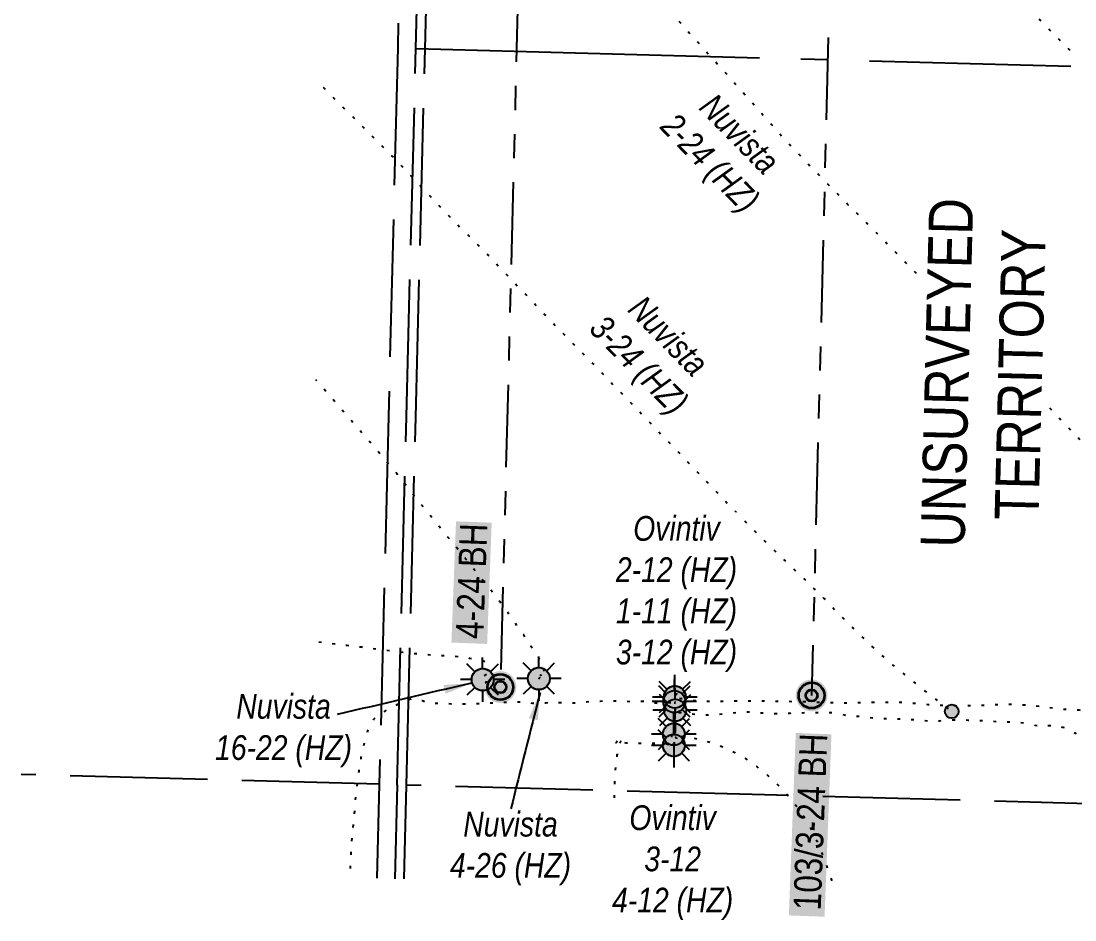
# Model space of a CAD drawing. Extents: x 382851 to 390193, y 6055218 to 6059732.
# Drawn here: x 384053.1 to 384436.6, y 6058106.9 to 6058434 of the extents above; entities that cross this region are included whole.
import ezdxf

# ---------------------------------------------------------------- set-up
doc = ezdxf.new("R2010")
doc.units = 0
doc.header["$LTSCALE"] = 5
for name, pattern in [('foc-DOT', [1, 0.2, -0.8]), ('foc-DRILLPATH', [14.75, 6, -1.75, 1.75, -1.75, 1.75, -1.75]), ('foc-QUARTERLINE', [33, 25, -3, 2, -3]), ('foc-UNSURVEYED', [12.5, 10, -2.5])]:
    doc.linetypes.add(name, pattern=pattern)
for name, color, linetype in [('AS-DRILL', 8, 'foc-DOT'), ('AS-DRILL-T', 8, 'Continuous'), ('C-WS-S', 8, 'Continuous'), ('F-WS-S', 8, 'Continuous'), ('L-MON', 1, 'Continuous'), ('L-QSEC', 8, 'foc-QUARTERLINE'), ('L-UNS-T', 3, 'Continuous'), ('L-USEC', 7, 'foc-UNSURVEYED'), ('P-PDRILLPATH', 12, 'foc-DRILLPATH')]:
    doc.layers.add(name, color=color, linetype=linetype)
doc.styles.add('80CG', font='ARIALN.TTF', dxfattribs={"height": 10})
doc.styles.add('80L', font='ARIALN.TTF', dxfattribs={"height": 10})
doc.dimstyles.new('Compass 5 000', dxfattribs={"dimscale": 5, "dimtxt": 9, "dimasz": 2, "dimexe": 0.2, "dimexo": 0.0625, "dimgap": 0.5, "dimtad": 0, "dimtih": 1, "dimtoh": 1, "dimzin": 0, "dimdsep": 46, "dimtxsty": '80CG', "dimcen": 0.1, "dimse1": 1, "dimse2": 1, "dimclrd": 256, "dimclrt": 256, "dimaunit": 1, "dimadec": 4, "dimazin": 0, "dimtfac": 0.06, "dimtofl": 0, "dimtmove": 0, "dimatfit": 1, "dimfxl": 0.2, "dimtolj": 1, "dimtzin": 0, "dimlwd": -1, "dimarcsym": 0})

# ---------------------------------------------------------------- blocks, each defined once
blk = doc.blocks.new('plbh')
at = {"layer": 'L-MON'}
h = blk.add_hatch(color=255, dxfattribs=at)
h.dxf.hatch_style = 1
edge = h.paths.add_edge_path()
edge.add_arc((0, 0), 1.16, 0, 360)
h = blk.add_hatch(color=256, dxfattribs=at)
h.dxf.hatch_style = 1
h.paths.add_polyline_path([(-0.96, 0, 1), (0.96, 0, 1)])
h.paths.add_polyline_path([(0.91, 0, -1), (-0.91, 0, -1)], flags=16)
h.paths.add_polyline_path([(0.45, 0, -1), (-0.45, 0, -1)], flags=0)
h = blk.add_hatch(color=256, dxfattribs=at)
h.dxf.hatch_style = 1
h.paths.add_polyline_path([(-0.45, 0, 1), (0.45, 0, 1)])
h.paths.add_polyline_path([(0.4, 0, -1), (-0.4, 0, -1)], flags=16)
at = {"layer": 'L-MON', "color": 240}
for radius in [0.96, 0.91, 0.45, 0.4]:
    blk.add_circle((0, 0), radius, dxfattribs=at)
blk = doc.blocks.new('GAS')
h = blk.add_hatch(color=255)
h.dxf.hatch_style = 1
edge = h.paths.add_edge_path()
edge.add_arc((0, 0), 0.9, 0, 360)
for p, q in [((0, 0.808), (0, 1.616)), ((-0.571, 0.571), (-1.142, 1.142)), ((0.571, 0.571), (1.142, 1.142)), ((-0.808, 0), (-1.616, 0)), ((1.616, 0), (0.808, 0)), ((-0.571, -0.571), (-1.142, -1.142)), ((1.142, -1.142), (0.571, -0.571)), ((0, -0.808), (0, -1.616))]:
    blk.add_line(p, q)
blk.add_circle((0, 0), 0.8)
blk = doc.blocks.new('BH-Existing')
at = {"layer": 'AS-DRILL-T'}
h = blk.add_hatch(color=256, dxfattribs=at)
h.dxf.hatch_style = 1
edge = h.paths.add_edge_path()
edge.add_arc((0, 0), 0.5, 0, 360)
blk.add_circle((0, 0), 0.5, dxfattribs=at)

msp = doc.modelspace()

# ---------------------------------------------------------------- linework, layer by layer
at = {"layer": 'AS-DRILL', "flags": 128}
for points in [[(384160.287, 6058763.843), (384160.404, 6058763.853), (384160.478, 6058763.905), (384160.558, 6058763.913), (384160.703, 6058763.829), (384160.714, 6058763.735), (384160.757, 6058763.584), (384160.96, 6058763.449), (384161.297, 6058763.177), (384161.655, 6058762.828), (384162.063, 6058762.361), (384162.514, 6058761.886), (384162.977, 6058761.597), (384163.344, 6058761.471), (384163.555, 6058761.372), (384163.655, 6058761.247), (384163.656, 6058761.033), (384163.556, 6058760.742), (384163.39, 6058760.403), (384163.202, 6058759.951), (384162.925, 6058759.414), (384162.731, 6058759.129), (384162.514, 6058758.848), (384162.236, 6058758.522), (384161.96, 6058758.319), (384161.728, 6058758.244), (384161.499, 6058758.16), (384161.27, 6058758.069), (384160.976, 6058758.037), (384160.59, 6058758.057), (384160.23, 6058758.076), (384159.921, 6058758.104), (384159.608, 6058758.122), (384159.275, 6058758.127), (384159.031, 6058758.113), (384158.943, 6058758.072), (384158.895, 6058758.026), (384158.844, 6058757.998), (384158.824, 6058757.961), (384158.826, 6058757.928), (384158.842, 6058757.898), (384158.875, 6058757.89), (384158.839, 6058757.904), (384158.729, 6058757.907), (384158.629, 6058757.92), (384158.54, 6058757.945), (384158.48, 6058757.973), (384158.458, 6058758.011), (384158.442, 6058758.044), (384158.419, 6058758.065), (384158.407, 6058758.115), (384158.406, 6058758.182), (384158.424, 6058758.245), (384158.436, 6058758.328), (384158.435, 6058758.418), (384158.454, 6058758.491), (384158.482, 6058758.554), (384158.517, 6058758.619), (384158.559, 6058758.722), (384158.616, 6058758.844), (384158.667, 6058758.902), (384158.688, 6058758.935), (384158.758, 6058758.927), (384158.87, 6058758.874), (384158.967, 6058758.875), (384159.061, 6058758.926), (384159.151, 6058758.927), (384159.24, 6058758.848), (384159.261, 6058758.767), (384159.153, 6058758.71), (384158.999, 6058758.714), (384158.883, 6058758.74), (384158.817, 6058758.755), (384158.831, 6058758.795), (384158.917, 6058758.899), (384159.044, 6058759.043), (384159.242, 6058759.214), (384159.381, 6058759.318), (384159.544, 6058759.42), (384159.751, 6058759.428), (384159.845, 6058759.309), (384159.95, 6058759.267), (384160.058, 6058759.29), (384160.139, 6058759.332), (384160.176, 6058759.338), (384160.168, 6058759.288), (384160.153, 6058759.238), (384160.143, 6058759.222), (384160.146, 6058759.232), (384160.19, 6058759.257), (384160.268, 6058759.305), (384160.403, 6058759.378), (384160.568, 6058759.414), (384160.687, 6058759.378), (384160.749, 6058759.343), (384160.866, 6058759.343), (384160.994, 6058759.397), (384161.12, 6058759.51), (384161.203, 6058759.608), (384161.258, 6058759.687), (384161.296, 6058759.749), (384161.31, 6058759.759), (384161.352, 6058759.718), (384161.371, 6058759.677), (384161.43, 6058759.509), (384161.531, 6058759.15), (384161.675, 6058758.643), (384161.862, 6058758.011), (384162.101, 6058757.281), (384162.36, 6058756.478), (384162.631, 6058755.597), (384162.933, 6058754.613), (384163.291, 6058753.48), (384163.609, 6058752.478), (384164.159, 6058750.747), (384164.396, 6058749.987), (384164.615, 6058749.278), (384165.072, 6058747.823), (384165.529, 6058746.388), (384166.015, 6058744.941), (384166.554, 6058743.441), (384167.168, 6058741.868), (384167.819, 6058740.214), (384168.496, 6058738.486), (384169.194, 6058736.701), (384169.907, 6058734.843), (384170.624, 6058732.891), (384171.348, 6058730.798), (384172.08, 6058728.616), (384172.83, 6058726.369), (384173.591, 6058724.039), (384174.373, 6058721.609), (384175.223, 6058719.129), (384176.173, 6058716.608), (384177.182, 6058714.051), (384178.219, 6058711.418), (384179.273, 6058708.697), (384180.356, 6058705.888), (384181.514, 6058703.031), (384182.789, 6058700.185), (384184.208, 6058697.384), (384185.746, 6058694.658), (384187.391, 6058691.965), (384189.101, 6058689.298), (384190.817, 6058686.62), (384192.533, 6058683.936), (384194.252, 6058681.241), (384195.977, 6058678.533), (384197.712, 6058675.838), (384199.462, 6058673.163), (384201.241, 6058670.494), (384203.044, 6058667.827), (384203.32, 6058667.42), (384204.85, 6058665.164), (384206.677, 6058662.503), (384208.793, 6058659.448), (384212.409, 6058654.659), (384215.531, 6058650.995), (384218.714, 6058647.386), (384221.859, 6058643.742), (384224.993, 6058640.045), (384231.344, 6058632.778), (384237.917, 6058625.715), (384244.694, 6058618.818), (384251.526, 6058611.996), (384258.195, 6058605.027), (384264.713, 6058597.916), (384267.971, 6058594.366), (384271.249, 6058590.838), (384274.527, 6058587.314), (384277.812, 6058583.78), (384281.113, 6058580.251), (384284.395, 6058576.707), (384287.655, 6058573.15), (384290.953, 6058569.618), (384297.731, 6058562.734), (384304.676, 6058556.022), (384308.187, 6058552.705), (384311.694, 6058549.392), (384315.184, 6058546.069), (384318.684, 6058542.763), (384322.291, 6058539.55), (384326.007, 6058536.465), (384329.747, 6058533.406), (384333.629, 6058529.999), (384336.874, 6058526.893), (384340.265, 6058523.459), (384343.502, 6058519.882), (384346.558, 6058516.153), (384349.553, 6058512.37), (384352.671, 6058508.696), (384356.02, 6058505.21), (384359.513, 6058501.877), (384363.099, 6058498.638), (384366.729, 6058495.448), (384370.339, 6058492.242), (384373.887, 6058488.968), (384377.353, 6058485.609), (384380.686, 6058482.127), (384383.854, 6058478.485), (384386.948, 6058474.775), (384393.233, 6058467.413), (384399.683, 6058460.121), (384402.886, 6058456.522), (384406.089, 6058452.919), (384409.35, 6058449.365), (384412.662, 6058445.863), (384415.946, 6058442.402), (384419.214, 6058439.018), (384426.003, 6058432.204), (384432.802, 6058425.379), (384435.07, 6058423.095)], [(384166.945, 6058562.938), (384167.754, 6058562.14), (384171.151, 6058558.702), (384174.487, 6058555.243), (384177.805, 6058551.734), (384181.064, 6058548.226), (384184.379, 6058544.711), (384187.762, 6058541.26), (384191.183, 6058537.845), (384194.594, 6058534.454), (384198.015, 6058531.039), (384201.432, 6058527.607), (384208.237, 6058520.775), (384215.021, 6058513.94), (384221.764, 6058507.029), (384228.517, 6058500.129), (384235.407, 6058493.251), (384242.251, 6058486.498), (384249.07, 6058479.688), (384255.933, 6058472.908), (384262.809, 6058466.147), (384269.506, 6058459.244), (384276.015, 6058452.19), (384282.521, 6058445.048), (384288.972, 6058437.922), (384295.398, 6058430.732), (384301.834, 6058423.593), (384308.288, 6058416.449), (384314.695, 6058409.307), (384321.11, 6058402.101), (384327.456, 6058394.941), (384333.977, 6058387.832), (384340.656, 6058380.877), (384347.379, 6058373.986), (384354.141, 6058367.175), (384361, 6058360.385), (384367.771, 6058353.54), (384374.482, 6058346.664), (384381.249, 6058339.796), (384388.009, 6058332.915), (384394.774, 6058326.1), (384401.449, 6058319.281), (384408.166, 6058312.375), (384414.967, 6058305.556), (384421.758, 6058298.834), (384428.539, 6058291.979), (384435.228, 6058285.04), (384441.866, 6058278.068), (384448.589, 6058271.152), (384455.407, 6058264.342), (384462.171, 6058257.458), (384468.869, 6058250.505), (384475.558, 6058243.562), (384482.219, 6058236.59), (384488.824, 6058229.62), (384495.414, 6058222.756), (384502.11, 6058215.84), (384508.922, 6058209.005), (384515.745, 6058202.262), (384522.538, 6058195.457), (384529.268, 6058188.59), (384531.23, 6058186.539), (384536.961, 6058180.488)], [(384163.063, 6058409.907), (384169.792, 6058403.14), (384176.651, 6058396.34), (384183.523, 6058389.526), (384190.296, 6058382.604), (384196.923, 6058375.633), (384203.565, 6058368.565), (384210.211, 6058361.637), (384213.608, 6058358.202), (384215.045, 6058356.772), (384217.006, 6058354.821), (384220.437, 6058351.406), (384223.795, 6058348.009), (384230.451, 6058341.104), (384237.102, 6058334.116), (384243.75, 6058327.134), (384250.427, 6058320.265), (384257.197, 6058313.387), (384263.914, 6058306.5), (384270.642, 6058299.567), (384277.362, 6058292.643), (384284.043, 6058285.697), (384290.686, 6058278.789), (384297.361, 6058271.817), (384304.055, 6058264.847), (384310.761, 6058257.911), (384317.463, 6058250.991), (384324.249, 6058244.193), (384331.184, 6058237.504), (384338.18, 6058230.85), (384345.033, 6058224.08), (384351.776, 6058217.189), (384358.578, 6058210.351), (384362.06, 6058207.011), (384365.567, 6058203.814), (384367.967, 6058201.702), (384370.395, 6058199.619), (384372.853, 6058197.556), (384375.332, 6058195.512), (384377.834, 6058193.484), (384380.354, 6058191.49), (384385.4, 6058187.61), (384391.776, 6058182.776)], [(384242.487, 6058195.963), (384242, 6058195.829), (384242.103, 6058195.923), (384242.674, 6058196.222), (384243.088, 6058196.378), (384243.408, 6058196.123), (384243.536, 6058195.643), (384243.361, 6058195.311), (384243.18, 6058194.882), (384243.098, 6058194.691), (384242.768, 6058194.559), (384242.393, 6058194.608), (384242.234, 6058194.812), (384242.061, 6058194.94), (384241.829, 6058195.003), (384241.731, 6058195.075), (384241.772, 6058195.108), (384241.756, 6058194.995), (384241.684, 6058194.816), (384241.528, 6058194.704), (384241.48, 6058194.655), (384241.638, 6058194.691), (384241.822, 6058194.833), (384241.963, 6058195.019), (384242.101, 6058195.209), (384242.227, 6058195.426), (384242.337, 6058195.71), (384242.382, 6058195.916), (384242.434, 6058196.118), (384242.627, 6058196.5), (384242.822, 6058196.948), (384242.935, 6058197.449), (384242.996, 6058197.754), (384243.168, 6058197.716), (384243.316, 6058197.643), (384243.304, 6058197.796), (384243.295, 6058197.717), (384243.226, 6058197.478), (384243.25, 6058197.528), (384243.44, 6058197.77), (384243.518, 6058198.104), (384243.483, 6058198.552), (384243.467, 6058199.113), (384243.483, 6058199.359), (384243.472, 6058199.433), (384243.462, 6058199.46), (384243.363, 6058199.612), (384243.179, 6058199.843), (384242.927, 6058200.173), (384242.628, 6058200.611), (384242.242, 6058201.151), (384241.754, 6058201.78), (384241.189, 6058202.498), (384240.593, 6058203.32), (384239.976, 6058204.253), (384239.316, 6058205.306), (384238.598, 6058206.475), (384237.814, 6058207.762), (384236.955, 6058209.131), (384236.015, 6058210.568), (384234.999, 6058212.064), (384233.917, 6058213.579), (384232.782, 6058215.118), (384231.612, 6058216.715), (384230.437, 6058218.382), (384229.23, 6058220.096), (384227.924, 6058221.863), (384226.51, 6058223.7), (384225.021, 6058225.601), (384223.474, 6058227.554), (384221.87, 6058229.552), (384220.215, 6058231.615), (384218.515, 6058233.742), (384216.764, 6058235.937), (384214.957, 6058238.18), (384213.101, 6058240.484), (384211.206, 6058242.83), (384209.263, 6058245.21), (384207.283, 6058247.604), (384205.283, 6058250.022), (384203.281, 6058252.477), (384201.27, 6058254.938), (384199.258, 6058257.41), (384196.401, 6058260.98), (384192.652, 6058265.663), (384191.236, 6058267.43), (384190.024, 6058268.937), (384186.782, 6058272.871), (384184.687, 6058275.314), (384182.595, 6058277.768), (384180.523, 6058280.228), (384178.434, 6058282.668), (384176.312, 6058285.1), (384174.202, 6058287.527), (384172.093, 6058289.954), (384169.984, 6058292.382), (384167.875, 6058294.806), (384165.759, 6058297.24), (384163.653, 6058299.661), (384161.544, 6058302.099), (384160.363, 6058303.493)], [(384222.473, 6058196.21), (384221.521, 6058195.607), (384221.08, 6058195.298), (384220.819, 6058195.022), (384220.746, 6058194.76), (384220.781, 6058194.559), (384220.884, 6058194.416), (384221.069, 6058194.338), (384221.208, 6058194.318), (384221.196, 6058194.369), (384221.076, 6058194.492), (384221.03, 6058194.536), (384221.018, 6058194.58), (384221.056, 6058194.619), (384221.195, 6058194.445), (384221.356, 6058194.224), (384221.51, 6058193.98), (384221.581, 6058193.752), (384221.696, 6058193.559), (384221.844, 6058193.495), (384221.922, 6058193.42), (384222.1, 6058193.319), (384222.284, 6058193.201), (384222.307, 6058193.187), (384222.342, 6058193.416), (384222.429, 6058193.687), (384222.566, 6058193.937), (384222.719, 6058194.197), (384222.842, 6058194.454), (384222.946, 6058194.738), (384223.048, 6058195.079), (384223.092, 6058195.491), (384223.122, 6058195.907), (384223.166, 6058196.186), (384223.171, 6058196.389), (384223.175, 6058196.656), (384223.159, 6058196.96), (384223.238, 6058197.168), (384223.541, 6058197.3), (384223.741, 6058197.425), (384223.684, 6058197.543), (384223.511, 6058197.558), (384223.246, 6058197.618), (384222.949, 6058197.769), (384222.773, 6058197.92), (384222.783, 6058198.186), (384222.874, 6058198.607), (384222.887, 6058199.104), (384222.804, 6058199.653), (384222.876, 6058200.128), (384222.953, 6058200.269), (384223.016, 6058200.381), (384223.023, 6058200.414), (384222.823, 6058200.539), (384222.505, 6058200.637), (384222.085, 6058200.778), (384221.59, 6058200.961), (384221.011, 6058201.145), (384220.308, 6058201.31), (384219.452, 6058201.472), (384218.503, 6058201.649), (384217.451, 6058201.852), (384216.293, 6058202.068), (384215.018, 6058202.274), (384213.615, 6058202.46), (384212.105, 6058202.621), (384210.498, 6058202.745), (384208.794, 6058202.855), (384207.003, 6058202.964), (384205.132, 6058203.085), (384203.188, 6058203.211), (384201.18, 6058203.345), (384199.1, 6058203.501), (384196.944, 6058203.682), (384194.712, 6058203.905), (384192.412, 6058204.17), (384190.026, 6058204.484), (384187.56, 6058204.814), (384185.02, 6058205.115), (384182.424, 6058205.43), (384179.791, 6058205.767), (384177.112, 6058206.085), (384174.412, 6058206.384), (384171.679, 6058206.69), (384168.9, 6058207.027), (384166.071, 6058207.378), (384163.189, 6058207.721), (384160.267, 6058208.066), (384157.95, 6058208.348)], [(384291.192, 6058186.159), (384291.113, 6058186.094), (384290.984, 6058186.007), (384290.838, 6058185.901), (384290.777, 6058185.839), (384290.813, 6058185.838), (384290.877, 6058185.853), (384290.957, 6058185.858), (384291.064, 6058185.859), (384291.171, 6058185.869), (384291.284, 6058185.87), (384291.421, 6058185.853), (384291.567, 6058185.836), (384291.594, 6058185.845), (384291.488, 6058185.888), (384291.359, 6058185.938), (384291.24, 6058185.968), (384291.127, 6058185.994), (384291.042, 6058186.043), (384290.997, 6058186.1), (384290.961, 6058186.155), (384290.936, 6058186.195), (384290.91, 6058186.233), (384290.871, 6058186.284), (384290.839, 6058186.325), (384290.807, 6058186.365), (384290.764, 6058186.403), (384290.708, 6058186.425), (384290.691, 6058186.422), (384290.767, 6058186.386), (384290.893, 6058186.337), (384290.995, 6058186.291), (384291.091, 6058186.251), (384291.18, 6058186.219), (384291.259, 6058186.177), (384291.317, 6058186.129), (384291.35, 6058186.082), (384291.346, 6058186.055), (384291.346, 6058186.052), (384291.255, 6058186.027), (384291.031, 6058185.996), (384290.676, 6058185.965), (384290.212, 6058185.94), (384289.959, 6058185.933), (384289.652, 6058185.931), (384288.985, 6058185.928), (384288.22, 6058185.867), (384287.394, 6058185.768), (384286.515, 6058185.7), (384285.611, 6058185.67), (384284.71, 6058185.666), (384283.738, 6058185.707), (384282.629, 6058185.889), (384281.468, 6058186.148), (384280.339, 6058186.307), (384279.212, 6058186.328), (384278.074, 6058186.304), (384276.931, 6058186.306), (384275.777, 6058186.305), (384274.596, 6058186.292), (384273.343, 6058186.32), (384271.998, 6058186.381), (384270.625, 6058186.415), (384269.286, 6058186.466), (384268.63, 6058186.506), (384267.377, 6058186.558), (384266.154, 6058186.565), (384264.962, 6058186.492), (384263.858, 6058186.37), (384262.813, 6058186.299), (384261.799, 6058186.302), (384260.789, 6058186.304), (384259.744, 6058186.264), (384258.635, 6058186.172), (384257.471, 6058186.018), (384256.226, 6058185.846), (384254.919, 6058185.722), (384253.688, 6058185.713), (384252.563, 6058185.772), (384251.493, 6058185.802), (384250.447, 6058185.815), (384249.381, 6058185.862), (384248.292, 6058185.93), (384247.222, 6058185.943), (384246.164, 6058185.897), (384245.096, 6058185.857), (384244.081, 6058185.806), (384243.118, 6058185.717), (384242.123, 6058185.636), (384241.161, 6058185.596), (384240.265, 6058185.619), (384239.29, 6058185.694), (384238.255, 6058185.773), (384237.23, 6058185.853), (384236.122, 6058185.961), (384234.861, 6058186.073), (384233.496, 6058186.147), (384232.136, 6058186.151), (384230.727, 6058186.1), (384229.355, 6058186.018), (384228.016, 6058185.942), (384226.654, 6058185.883), (384225.402, 6058185.808), (384224.303, 6058185.743), (384223.288, 6058185.695), (384222.264, 6058185.661), (384221.233, 6058185.643), (384220.285, 6058185.594), (384219.327, 6058185.548), (384218.359, 6058185.523), (384217.435, 6058185.503), (384216.558, 6058185.518), (384215.707, 6058185.496), (384214.765, 6058185.424), (384213.61, 6058185.373), (384212.32, 6058185.372), (384210.96, 6058185.396), (384209.581, 6058185.435), (384208.304, 6058185.474), (384207.185, 6058185.519), (384206.223, 6058185.563), (384205.387, 6058185.617), (384204.695, 6058185.671), (384204.082, 6058185.677), (384203.502, 6058185.695), (384202.92, 6058185.746), (384202.34, 6058185.781), (384201.767, 6058185.799), (384201.487, 6058185.809), (384201.029, 6058185.878), (384200.628, 6058185.978), (384200.238, 6058186.094), (384199.894, 6058186.223), (384199.62, 6058186.347), (384199.39, 6058186.479), (384199.109, 6058186.573), (384198.92, 6058186.594), (384198.797, 6058186.604), (384198.707, 6058186.62), (384198.496, 6058186.705), (384198.282, 6058186.827), (384198.008, 6058186.944), (384197.621, 6058187.071), (384197.121, 6058187.187), (384196.525, 6058187.238), (384195.821, 6058187.223), (384195.043, 6058187.153), (384194.169, 6058187.015), (384193.212, 6058186.765), (384192.199, 6058186.374), (384191.135, 6058185.844), (384190.032, 6058185.229), (384188.91, 6058184.63), (384187.776, 6058184.085), (384186.662, 6058183.55), (384185.57, 6058182.961), (384184.483, 6058182.295), (384183.408, 6058181.578), (384182.344, 6058180.775), (384181.35, 6058179.813), (384180.479, 6058178.631), (384179.754, 6058177.232), (384179.154, 6058175.667), (384178.638, 6058173.98), (384178.162, 6058172.188), (384177.697, 6058170.276), (384177.232, 6058168.207), (384176.792, 6058165.99), (384176.391, 6058163.593), (384175.996, 6058161.019), (384175.605, 6058158.325), (384175.23, 6058155.517), (384174.904, 6058152.654), (384174.639, 6058149.69), (384174.39, 6058146.665), (384174.119, 6058143.604), (384173.83, 6058140.494), (384173.647, 6058138.531), (384173.537, 6058137.344), (384173.31, 6058134.582), (384172.931, 6058128.276), (384172.821, 6058125.645), (384172.702, 6058123.099)], [(384291.169, 6058188.683), (384291.223, 6058188.715), (384291.312, 6058188.786), (384291.428, 6058188.893), (384291.551, 6058189.007), (384291.65, 6058189.108), (384291.711, 6058189.156), (384291.756, 6058189.188), (384291.787, 6058189.244), (384291.793, 6058189.234), (384291.754, 6058189.108), (384291.693, 6058188.956), (384291.562, 6058188.643), (384291.372, 6058188.264), (384291.263, 6058188.157), (384291.193, 6058188.165), (384291.101, 6058188.234), (384291.032, 6058188.273), (384290.979, 6058188.297), (384290.933, 6058188.319), (384290.884, 6058188.33), (384290.807, 6058188.342), (384290.737, 6058188.334), (384290.639, 6058188.296), (384290.683, 6058188.192), (384290.998, 6058187.99), (384291.586, 6058187.749), (384292, 6058187.642), (384292.398, 6058187.578), (384293.482, 6058187.447), (384294.904, 6058187.255), (384296.618, 6058186.995), (384298.633, 6058186.747), (384300.899, 6058186.586), (384303.421, 6058186.476), (384306.174, 6058186.446), (384309.144, 6058186.531), (384312.344, 6058186.617), (384315.672, 6058186.62), (384319.092, 6058186.603), (384322.543, 6058186.609), (384325.887, 6058186.565), (384329.152, 6058186.485), (384332.406, 6058186.44), (384335.716, 6058186.393), (384339.001, 6058186.3), (384342.308, 6058186.153), (384345.731, 6058186.083), (384349.201, 6058186.029), (384352.809, 6058185.924), (384356.481, 6058185.941), (384360.044, 6058186.038), (384363.567, 6058186.102), (384367.111, 6058186.089), (384370.506, 6058186.117), (384373.74, 6058186.105), (384376.932, 6058185.854), (384380.049, 6058185.589), (384383.05, 6058185.323), (384385.942, 6058185.1), (384388.771, 6058185.022), (384391.568, 6058184.881), (384394.507, 6058184.797), (384397.923, 6058184.854), (384401.71, 6058184.958), (384404.421, 6058185.073), (384405.466, 6058185.133), (384409.032, 6058185.326), (384412.421, 6058185.367), (384415.633, 6058185.279), (384418.071, 6058185.164), (384418.793, 6058185.113), (384421.831, 6058184.846), (384424.528, 6058184.598), (384426.453, 6058184.376), (384427.148, 6058184.265), (384430.24, 6058183.78), (384434.013, 6058183.468), (384438.066, 6058183.285), (384438.939, 6058183.236), (384440.877, 6058183.151), (384442.023, 6058183.118), (384444.149, 6058183.035), (384445.666, 6058182.926), (384447.5, 6058182.78), (384449.118, 6058182.669), (384452.17, 6058182.458), (384452.795, 6058182.409), (384456.436, 6058182.261), (384456.54, 6058182.261), (384459.564, 6058182.285), (384459.971, 6058182.291), (384462.971, 6058182.252), (384463.458, 6058182.226), (384465.157, 6058182.163), (384466.687, 6058182.161), (384469.806, 6058182.083), (384472.114, 6058181.841), (384472.801, 6058181.73), (384475.603, 6058181.226), (384478.572, 6058180.741), (384481.613, 6058180.25), (384483.376, 6058179.939), (384484.363, 6058179.784), (384486.229, 6058179.5), (384486.844, 6058179.411), (384489.254, 6058179.127), (384492.045, 6058178.743), (384493.098, 6058178.579), (384494.195, 6058178.438), (384495.338, 6058178.296), (384496.073, 6058178.207), (384496.522, 6058178.159), (384497.224, 6058178.085), (384497.659, 6058178.037), (384498.73, 6058177.917), (384499.754, 6058177.808), (384500.812, 6058177.714), (384501.797, 6058177.646), (384502.783, 6058177.588), (384503.788, 6058177.509), (384504.816, 6058177.406), (384505.89, 6058177.309), (384506.446, 6058177.265), (384506.975, 6058177.232), (384508.097, 6058177.167), (384509.266, 6058177.09), (384510.484, 6058177.016), (384511.727, 6058176.985), (384512.987, 6058176.966), (384514.239, 6058176.878), (384515.504, 6058176.686), (384515.992, 6058176.594), (384516.784, 6058176.41), (384518.022, 6058176.049), (384518.66, 6058175.813), (384519.22, 6058175.572), (384520.389, 6058174.952), (384521.503, 6058174.187), (384522.56, 6058173.277), (384522.641, 6058173.194), (384523.583, 6058172.2), (384523.713, 6058172.047), (384524.553, 6058170.992), (384525.477, 6058169.665), (384526.331, 6058168.236), (384527.122, 6058166.706), (384527.894, 6058165.069), (384528.645, 6058163.36), (384528.814, 6058162.945), (384529.334, 6058161.585), (384529.993, 6058159.718), (384530.012, 6058159.664), (384530.66, 6058157.743), (384531.357, 6058155.632), (384532.051, 6058153.537), (384532.11, 6058153.352), (384532.902, 6058150.928), (384533.704, 6058148.35), (384534.131, 6058146.899), (384535.02, 6058143.585), (384535.653, 6058140.912), (384535.692, 6058140.748), (384536.309, 6058137.844), (384536.904, 6058134.872), (384537.491, 6058131.833), (384538.059, 6058128.737), (384538.074, 6058128.65), (384538.599, 6058125.693), (384539.079, 6058122.633), (384539.451, 6058119.536), (384539.685, 6058116.422), (384539.74, 6058113.32), (384539.738, 6058113.176)], [(384291.193, 6058183.673), (384291.13, 6058183.407), (384291.11, 6058183.268), (384291.107, 6058183.181), (384291.136, 6058183.124), (384291.169, 6058183.106), (384291.177, 6058183.15), (384291.161, 6058183.2), (384291.133, 6058183.254), (384291.104, 6058183.318), (384291.099, 6058183.385), (384291.095, 6058183.482), (384291.088, 6058183.602), (384291.081, 6058183.719), (384291.061, 6058183.843), (384291.026, 6058183.93), (384290.984, 6058183.958), (384290.94, 6058183.949), (384290.812, 6058183.889), (384290.696, 6058183.802), (384290.62, 6058183.67), (384290.628, 6058183.607), (384290.73, 6058183.694), (384290.758, 6058183.744), (384290.807, 6058183.826), (384290.856, 6058183.901), (384290.89, 6058183.96), (384290.954, 6058183.965), (384290.994, 6058183.824), (384290.996, 6058183.641), (384291.001, 6058183.454), (384291.003, 6058183.281), (384290.96, 6058183.132), (384290.987, 6058183.018), (384291.045, 6058182.946), (384291.343, 6058182.729), (384291.805, 6058182.54), (384292.461, 6058182.393), (384292.75, 6058182.349), (384293.326, 6058182.295), (384294.364, 6058182.192), (384295.547, 6058182.062), (384296.89, 6058181.881), (384298.436, 6058181.706), (384300.196, 6058181.574), (384300.206, 6058181.574), (384301.246, 6058181.525), (384302.073, 6058181.53), (384302.78, 6058181.552), (384304.014, 6058181.578), (384306.141, 6058181.684), (384308.45, 6058181.866), (384310.844, 6058182.115), (384313.245, 6058182.405), (384315.644, 6058182.601), (384317.372, 6058182.631), (384318.038, 6058182.607), (384318.857, 6058182.563), (384320.408, 6058182.444), (384322.009, 6058182.307), (384322.817, 6058182.24), (384324.382, 6058182.13), (384325.384, 6058182.078), (384326.2, 6058182.044), (384328.036, 6058181.991), (384330.548, 6058182.051), (384332.875, 6058182.175), (384335.104, 6058182.226), (384337.323, 6058182.286), (384339.569, 6058182.35), (384341.81, 6058182.38), (384343.975, 6058182.402), (384346.008, 6058182.397), (384347.825, 6058182.378), (384349.631, 6058182.172), (384351.792, 6058181.68), (384354.195, 6058181.246), (384356.468, 6058181.052), (384358.617, 6058180.981), (384359.749, 6058180.919), (384360.859, 6058180.778), (384363.217, 6058180.408), (384365.637, 6058180.227), (384368.147, 6058180.217), (384369.287, 6058180.198), (384370.692, 6058180.132), (384373.154, 6058180.027), (384375.486, 6058179.954), (384376.329, 6058179.916), (384377.69, 6058179.812), (384379.886, 6058179.633), (384382.052, 6058179.428), (384383.356, 6058179.309), (384383.935, 6058179.284), (384384.148, 6058179.279), (384385.539, 6058179.29), (384385.653, 6058179.294), (384387.162, 6058179.362), (384387.429, 6058179.376), (384389.332, 6058179.491), (384389.506, 6058179.5), (384391.413, 6058179.625), (384391.88, 6058179.653), (384393.653, 6058179.718), (384393.739, 6058179.72), (384396.039, 6058179.681), (384396.126, 6058179.679), (384397.754, 6058179.601), (384398.81, 6058179.548), (384401.508, 6058179.45), (384403.678, 6058179.412), (384404.128, 6058179.407), (384406.579, 6058179.262), (384408.91, 6058179.029), (384411.025, 6058178.926), (384412.119, 6058178.958), (384412.751, 6058179.009), (384413.933, 6058179.066), (384414.499, 6058179.048), (384416.375, 6058178.857), (384418.21, 6058178.514), (384420.181, 6058178.121), (384420.333, 6058178.09), (384420.964, 6058177.974), (384422.073, 6058177.783), (384423.694, 6058177.545), (384424.555, 6058177.457), (384425.034, 6058177.415), (384425.431, 6058177.398), (384425.905, 6058177.426), (384426.39, 6058177.5), (384426.926, 6058177.587), (384427.521, 6058177.642), (384428.165, 6058177.652), (384428.847, 6058177.605), (384429.575, 6058177.513), (384429.598, 6058177.509), (384430.11, 6058177.436), (384430.392, 6058177.393), (384431.288, 6058177.23), (384431.988, 6058177.072), (384432.266, 6058176.998), (384433.285, 6058176.676), (384434.348, 6058176.239), (384435.434, 6058175.678), (384435.759, 6058175.486), (384436.533, 6058174.977), (384437.021, 6058174.614), (384437.628, 6058174.115), (384438.69, 6058173.095), (384439.667, 6058171.923), (384440.551, 6058170.604), (384441.374, 6058169.152), (384442.152, 6058167.626), (384442.639, 6058166.57), (384442.888, 6058165.983), (384443.549, 6058164.192), (384443.883, 6058163.154), (384444.166, 6058162.213), (384444.766, 6058160.07), (384445.195, 6058158.312), (384445.5, 6058156.928), (384446.221, 6058153.388), (384446.736, 6058150.564), (384447.215, 6058148.025), (384447.367, 6058147.284), (384447.764, 6058145.457), (384448.377, 6058142.817), (384448.993, 6058140.117), (384449.566, 6058137.345), (384450.064, 6058134.485), (384450.46, 6058131.541), (384450.564, 6058130.518), (384450.717, 6058128.533), (384450.797, 6058125.5), (384450.721, 6058122.468), (384450.576, 6058119.394), (384450.451, 6058116.276), (384450.435, 6058115.59)], [(384291.134, 6058173.655), (384291.451, 6058173.133), (384291.572, 6058172.923), (384291.748, 6058172.499), (384291.75, 6058172.292), (384291.69, 6058172.174), (384291.659, 6058172.148), (384291.704, 6058172.193), (384291.785, 6058172.265), (384291.873, 6058172.316), (384291.925, 6058172.384), (384291.925, 6058172.498), (384291.908, 6058172.628), (384291.888, 6058172.762), (384291.878, 6058172.872), (384291.899, 6058172.925), (384291.933, 6058172.951), (384291.934, 6058172.991), (384291.879, 6058173.062), (384291.805, 6058173.151), (384291.724, 6058173.243), (384291.646, 6058173.332), (384291.575, 6058173.417), (384291.507, 6058173.495), (384291.432, 6058173.564), (384291.347, 6058173.636), (384291.262, 6058173.705), (384291.187, 6058173.777), (384291.151, 6058173.808), (384291.108, 6058173.829), (384291.013, 6058173.885), (384290.878, 6058173.948), (384290.746, 6058173.995), (384290.622, 6058173.998), (384290.495, 6058173.958), (384290.353, 6058173.895), (384290.191, 6058173.825), (384290.04, 6058173.796), (384289.914, 6058173.799), (384289.767, 6058173.786), (384289.603, 6058173.777), (384289.61, 6058173.797), (384289.827, 6058173.808), (384290.08, 6058173.771), (384290.295, 6058173.729), (384290.472, 6058173.722), (384290.616, 6058173.735), (384290.736, 6058173.768), (384290.822, 6058173.839), (384290.867, 6058173.915), (384290.919, 6058173.984), (384290.981, 6058174.062), (384291.056, 6058174.154), (384291.142, 6058174.251), (384291.218, 6058174.35), (384291.297, 6058174.454), (384291.377, 6058174.569), (384291.453, 6058174.68), (384291.533, 6058174.798), (384291.606, 6058174.933), (384291.666, 6058175.058), (384291.719, 6058175.17), (384291.646, 6058175.189), (384291.464, 6058175.127), (384291.344, 6058175.113), (384291.292, 6058175.165), (384291.295, 6058175.281), (384291.301, 6058175.278), (384291.286, 6058175.175), (384291.281, 6058175.132), (384291.315, 6058175.154), (384291.397, 6058175.232), (384291.463, 6058175.217), (384291.534, 6058175.122), (384291.468, 6058175.007), (384291.211, 6058174.86), (384291.018, 6058174.878), (384290.919, 6058175.071), (384290.838, 6058175.286), (384290.842, 6058175.316), (384290.935, 6058175.154), (384291.054, 6058174.994), (384291.13, 6058174.819), (384291.168, 6058174.628), (384291.224, 6058174.456), (384291.28, 6058174.291), (384291.346, 6058174.143), (384291.336, 6058174.02), (384291.247, 6058173.915), (384291.155, 6058173.844), (384291.102, 6058173.839), (384291.047, 6058173.784), (384290.963, 6058173.639), (384290.904, 6058173.531), (384290.859, 6058173.458), (384290.845, 6058173.432), (384290.861, 6058173.432), (384290.875, 6058173.441), (384290.899, 6058173.454), (384290.933, 6058173.493), (384290.985, 6058173.559), (384291.06, 6058173.633), (384291.148, 6058173.691), (384291.269, 6058173.715), (384291.316, 6058173.727), (384291.389, 6058173.738), (384291.549, 6058173.744), (384291.859, 6058173.73), (384292.325, 6058173.698), (384292.938, 6058173.669), (384293.671, 6058173.641), (384294.49, 6058173.613), (384295.369, 6058173.544), (384296.329, 6058173.4), (384297.42, 6058173.176), (384298.663, 6058172.891), (384300.079, 6058172.545), (384301.649, 6058172.129), (384303.35, 6058171.639), (384305.143, 6058171.08), (384307.001, 6058170.429), (384308.922, 6058169.671), (384310.864, 6058168.808), (384312.817, 6058167.832), (384314.806, 6058166.728), (384316.799, 6058165.51), (384318.783, 6058164.18), (384320.731, 6058162.773), (384322.687, 6058161.26), (384324.62, 6058159.631), (384326.534, 6058157.902), (384328.395, 6058156.107), (384330.229, 6058154.241), (384332.143, 6058152.151), (384335.506, 6058147.989), (384337.039, 6058145.849), (384338.58, 6058143.506), (384340.031, 6058141.029), (384341.389, 6058138.413), (384342.648, 6058135.697), (384343.817, 6058132.907), (384344.919, 6058130.062), (384345.997, 6058127.187), (384347.054, 6058124.276), (384348.069, 6058121.319), (384349.049, 6058118.331)], [(384291.135, 6058171.168), (384290.986, 6058171.186), (384290.859, 6058171.169), (384290.718, 6058171.156), (384290.509, 6058171.061), (384290.367, 6058170.844), (384290.368, 6058170.638), (384290.508, 6058170.484), (384290.652, 6058170.384), (384290.818, 6058170.33), (384290.958, 6058170.339), (384291.067, 6058170.423), (384291.2, 6058170.55), (384291.333, 6058170.663), (384291.325, 6058170.734), (384291.128, 6058170.722), (384290.917, 6058170.72), (384290.737, 6058170.708), (384290.552, 6058170.633), (384290.377, 6058170.567), (384290.203, 6058170.565), (384290.017, 6058170.597), (384289.967, 6058170.588), (384289.927, 6058170.569), (384289.822, 6058170.538), (384289.669, 6058170.532), (384289.569, 6058170.555), (384289.443, 6058170.574), (384289.237, 6058170.59), (384288.977, 6058170.613), (384288.688, 6058170.64), (384288.3, 6058170.707), (384287.801, 6058170.783), (384287.702, 6058170.792), (384287.223, 6058170.844), (384286.548, 6058170.918), (384285.792, 6058170.973), (384284.97, 6058171.014), (384284.127, 6058171.042), (384283.227, 6058171.048), (384282.3, 6058171.048), (384281.39, 6058171.065), (384280.476, 6058171.074), (384279.559, 6058171.068), (384278.632, 6058171.048), (384277.705, 6058171.055), (384276.795, 6058171.061), (384275.908, 6058171.08), (384275.053, 6058171.122), (384274.234, 6058171.172), (384273.465, 6058171.242), (384272.767, 6058171.319), (384272.152, 6058171.402), (384271.61, 6058171.475), (384271.152, 6058171.547), (384270.777, 6058171.623), (384270.498, 6058171.677), (384270.349, 6058171.684), (384270.275, 6058171.679), (384270.219, 6058171.684), (384270.189, 6058171.688), (384270.176, 6058171.718), (384270.174, 6058171.755), (384270.188, 6058171.785), (384270.209, 6058171.841), (384270.234, 6058171.904), (384270.263, 6058171.976), (384270.281, 6058172.062), (384270.3, 6058172.125), (384270.3, 6058172.119), (384270.272, 6058172.083), (384270.249, 6058172.08), (384270.246, 6058172.1), (384270.263, 6058172.143), (384270.264, 6058172.18), (384270.214, 6058172.174), (384270.128, 6058172.173), (384270.065, 6058172.215), (384270.044, 6058172.285), (384270.028, 6058172.342), (384270.012, 6058172.336), (384269.996, 6058172.263), (384269.95, 6058172.138), (384269.903, 6058172.005), (384269.885, 6058171.929), (384269.863, 6058171.863), (384269.823, 6058171.747), (384269.77, 6058171.622), (384269.728, 6058171.53), (384269.7, 6058171.474), (384269.696, 6058171.444), (384269.694, 6058171.39), (384269.676, 6058171.321), (384269.655, 6058171.285), (384269.638, 6058171.262), (384269.587, 6058171.24), (384269.511, 6058171.248), (384269.452, 6058171.293), (384269.423, 6058171.331), (384269.453, 6058171.327), (384269.512, 6058171.285), (384269.564, 6058171.26), (384269.617, 6058171.252), (384269.647, 6058171.232), (384269.639, 6058171.172), (384269.607, 6058171.086), (384269.581, 6058170.99), (384269.564, 6058170.874), (384269.552, 6058170.76), (384269.532, 6058170.631), (384269.525, 6058170.498), (384269.546, 6058170.394), (384269.584, 6058170.326), (384269.646, 6058170.275), (384269.669, 6058170.261), (384269.718, 6058170.233), (384269.735, 6058170.229), (384269.798, 6058170.204), (384269.884, 6058170.182), (384269.97, 6058170.173), (384270.007, 6058170.172), (384270.044, 6058170.171), (384270.107, 6058170.173), (384270.177, 6058170.184), (384270.261, 6058170.219), (384270.353, 6058170.273), (384270.435, 6058170.338), (384270.438, 6058170.345), (384270.524, 6058170.429), (384270.599, 6058170.507), (384270.63, 6058170.546), (384270.72, 6058170.694), (384270.797, 6058170.842), (384270.884, 6058170.964), (384270.986, 6058171.051), (384271.051, 6058171.103), (384271.068, 6058171.126), (384271.082, 6058171.142), (384271.13, 6058171.217), (384271.161, 6058171.257), (384271.209, 6058171.312), (384271.302, 6058171.396), (384271.4, 6058171.481), (384271.455, 6058171.526), (384271.499, 6058171.565), (384271.565, 6058171.653), (384271.498, 6058171.765), (384271.399, 6058171.807), (384271.295, 6058171.81), (384271.289, 6058171.807), (384271.176, 6058171.72), (384271.173, 6058171.717), (384271.034, 6058171.487), (384270.881, 6058171.107), (384270.863, 6058171.047), (384270.731, 6058170.571), (384270.566, 6058169.861), (384270.364, 6058168.986), (384270.232, 6058168.396), (384270.138, 6058167.958), (384269.977, 6058167.149), (384269.915, 6058166.8), (384269.73, 6058165.544), (384269.568, 6058164.171), (384269.408, 6058162.702), (384269.235, 6058161.135), (384269.092, 6058159.452), (384269.014, 6058157.667), (384268.985, 6058156.133), (384268.983, 6058155.783), (384268.96, 6058153.837), (384268.923, 6058152.351), (384268.905, 6058151.767), (384268.816, 6058149.566), (384268.702, 6058147.461), (384268.579, 6058145.1), (384268.479, 6058142.592), (384268.416, 6058140.079), (384268.413, 6058137.582), (384268.428, 6058136.355), (384268.428, 6058135.134), (384268.394, 6058132.621), (384268.361, 6058130.001), (384268.335, 6058127.251), (384268.312, 6058124.38), (384268.3, 6058122.17), (384268.291, 6058121.43), (384268.271, 6058120.515)]]:
    msp.add_lwpolyline(points, dxfattribs=at)
at = {"layer": 'L-QSEC'}
msp.add_line((384196.854, 6058424.089), (384435.07, 6058417.569), dxfattribs=at)
at = {"layer": 'L-USEC'}
for p, q in [((384193.505, 6058558.281), (384190.153, 6058424.274)), ((384196.752, 6058424.031), (384200.152, 6058558.065)), ((384200.104, 6058423.946), (384203.504, 6058557.98)), ((384190.153, 6058424.274), (384186.801, 6058290.268)), ((384193.352, 6058289.998), (384196.752, 6058424.031)), ((384196.704, 6058289.913), (384200.104, 6058423.946)), ((384186.801, 6058290.268), (384183.45, 6058156.262)), ((384189.952, 6058155.965), (384193.352, 6058289.998)), ((384193.304, 6058155.88), (384196.704, 6058289.913)), ((384183.45, 6058156.262), (384053.088, 6058159.788)), ((384183.45, 6058156.262), (384182.593, 6058122.013)), ((384189.182, 6058121.849), (384190.048, 6058156.018)), ((384192.534, 6058121.765), (384193.4, 6058155.933)), ((384323.665, 6058152.354), (384193.304, 6058155.88)), ((384457.378, 6058148.738), (384323.665, 6058152.354))]:
    msp.add_line(p, q, dxfattribs=at)
at = {"layer": 'P-PDRILLPATH', "flags": 128}
for points in [[(384387.163, 6059233.905), (384366.281, 6059194.179), (384340.769, 6058188.558)], [(384384.789, 6059233.357), (384253.034, 6059197.291), (384227.521, 6058191.621)]]:
    msp.add_lwpolyline(points, dxfattribs=at)

# ---------------------------------------------------------------- block references
at = {"layer": 'AS-DRILL-T', "xscale": 5, "yscale": 5, "zscale": 5}
msp.add_blockref('BH-Existing', (384391.776, 6058182.776), dxfattribs=at)
at = {"layer": 'F-WS-S', "xscale": 5, "yscale": 5, "zscale": 5}
for p in [(384221.069, 6058194.338), (384241.528, 6058194.704), (384290.839, 6058186.325), (384291.107, 6058183.181), (384290.652, 6058174.423), (384290.652, 6058170.384)]:
    msp.add_blockref('GAS', p, dxfattribs=at)
at = {"layer": 'L-MON', "xscale": 5, "yscale": 5, "zscale": 5}
for p in [(384227.521, 6058191.621), (384340.769, 6058188.558)]:
    msp.add_blockref('plbh', p, dxfattribs=at)

# ---------------------------------------------------------------- texts
at = {"color": 14, "char_height": 10, "attachment_point": 1, "rotation": 87.83977, "style": '80L', "bg_fill": 1, "box_fill_scale": 1.15, "bg_fill_color": 255, "bg_fill_transparency": 0}
for s, width, insert in [('\\pi0.1148;4-24 BH', 41.16412, (384211.259, 6058209.248)), ('\\pi0.66392;103/3-24 BH', 63.46289, (384334.064, 6058109.95))]:
    msp.add_mtext_dynamic_manual_height_columns(s, width=width, gutter_width=47.5, heights=[0], dxfattribs=dict(at, insert=insert))

# ---------------------------------------------------------------- next in the draw order: texts
at = {"layer": 'AS-DRILL-T', "char_height": 9, "width": 49.33216, "attachment_point": 5, "rotation": 314.46769, "style": '80CG', "bg_fill": 3, "box_fill_scale": 1.15, "bg_fill_color": 256, "bg_fill_true_color": 256, "bg_fill_transparency": 0}
for s, insert in [('{\\fArial Narrow|b0|i1|c0|p34;Nuvista\\P2-24 (HZ)}', (384308.311, 6058386.818)), ('{\\fArial Narrow|b0|i1|c0|p34;Nuvista\\P3-24 (HZ)}', (384282.423, 6058313.288))]:
    msp.add_mtext(s, dxfattribs=dict(at, insert=insert))
at = {"layer": 'AS-DRILL-T', "char_height": 9, "attachment_point": 5, "style": '80CG', "bg_fill": 3, "box_fill_scale": 1.15, "bg_fill_color": 256, "bg_fill_true_color": 256, "bg_fill_transparency": 0}
for s, insert, width in [('{\\fArial Narrow|b0|i1|c0|p34;Ovintiv\\P2-12 (HZ)\\P1-11 (HZ)\\P3-12 (HZ)}', (384291.62, 6058225.51), 43.59819), ('{\\fArial Narrow|b0|i1|c0|p34;Nuvista\\P16-22 (HZ)}', (384148.605, 6058175.745), 49.33216), ('{\\fArial Narrow|b0|i1|c0|p34;Ovintiv\\P3-12\\P4-12 (HZ)}', (384290.203, 6058127.718), 43.59819), ('{\\fArial Narrow|b0|i1|c0|p34;Nuvista\\P4-26 (HZ)}', (384231.205, 6058132.858), 43.59819)]:
    msp.add_mtext(s, dxfattribs=dict(at, insert=insert, width=width))
at = {"layer": 'L-UNS-T', "color": 3, "insert": (384403.456, 6058305.664), "char_height": 15.9939, "attachment_point": 5, "rotation": 88.56713, "style": '80L', "bg_fill": 3, "box_fill_scale": 1.15, "bg_fill_color": 256, "bg_fill_true_color": 256, "bg_fill_transparency": 0}
msp.add_mtext_dynamic_manual_height_columns('UNSURVEYED TERRITORY', width=126.41375, gutter_width=47.5, heights=[0], dxfattribs=at)

# ---------------------------------------------------------------- next in the draw order: block references
at = {"layer": 'F-WS-S', "xscale": 5, "yscale": 5, "zscale": 5}
msp.add_blockref('GAS', (384290.998, 6058187.99), dxfattribs=at)

# ---------------------------------------------------------------- next in the draw order: leaders
at = {"layer": 'C-WS-S', "path_type": 1}
for points in [[(384216.977, 6058193.051), (384168.111, 6058181.624)], [(384241.955, 6058189.611), (384231.329, 6058147.325)]]:
    msp.add_leader(points, dimstyle='Compass 5 000', override={"dimgap": 0.5, "dimtad": 0}, dxfattribs=at)

doc.saveas('drawing.dxf')
